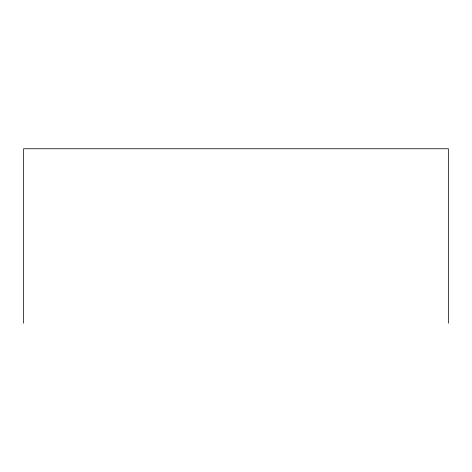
<?xml version="1.0" encoding="UTF-8"?>
<svg xmlns="http://www.w3.org/2000/svg" width="472" height="472" viewBox="0 0 472 472"><rect width="100%" height="100%" fill="white"/><g stroke="black" fill="none" stroke-linecap="round" stroke-linejoin="round"><path stroke-width="0.71" d="M448.4 323.237L448.4 148.763L23.6 148.763L23.6 323.237"/></g></svg>
